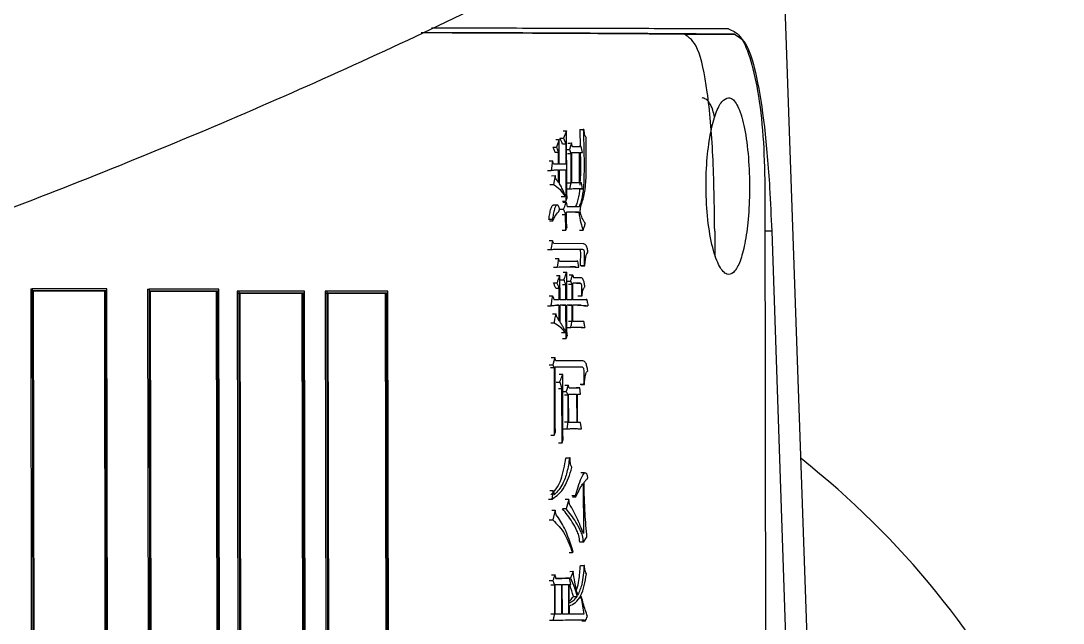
# Model space of a CAD drawing. Header units: millimetres. Extents: x 2462 to 4142, y 835 to 2023.
# Drawn here: x 3116.17 to 3142.71, y 1183.37 to 1198.71 of the extents above; entities that cross this region are included whole.
import ezdxf

# ---------------------------------------------------------------- set-up
doc = ezdxf.new("R2010")
doc.units = ezdxf.units.MM

msp = doc.modelspace()

# ---------------------------------------------------------------- linework, layer by layer
at = {"color": 7, "linetype": 'Continuous', "lineweight": 25}
for p, q in [((3137.477, 1146.339), (3135.522, 1202.339)), ((3133.07, 1198.365), (3134.344, 1198.365)), ((3130.068, 1195.911), (3129.987, 1195.717)), ((3130.07, 1194.419), (3130.068, 1195.911)), ((3130.404, 1195.943), (3130.493, 1195.943)), ((3130.509, 1195.943), (3130.493, 1195.943)), ((3129.881, 1195.685), (3129.808, 1195.49)), ((3129.882, 1195.057), (3129.881, 1195.685)), ((3129.987, 1195.717), (3130.048, 1195.576)), ((3130.048, 1195.576), (3130.049, 1195.057)), ((3130.189, 1195.598), (3130.137, 1195.435)), ((3130.217, 1195.5), (3130.189, 1195.598)), ((3129.861, 1195.36), (3129.772, 1195.36)), ((3129.808, 1195.49), (3129.861, 1195.36)), ((3129.862, 1195.057), (3129.861, 1195.36)), ((3130.069, 1195.435), (3130.137, 1195.435)), ((3130.137, 1195.435), (3130.177, 1195.327)), ((3130.177, 1195.327), (3130.179, 1194.581)), ((3130.197, 1195.36), (3130.384, 1195.359)), ((3130.199, 1194.581), (3130.197, 1195.36)), ((3130.295, 1195.359), (3130.384, 1195.359)), ((3130.384, 1195.359), (3130.386, 1194.58)), ((3130.404, 1195.359), (3130.471, 1195.359)), ((3130.405, 1194.58), (3130.404, 1195.359)), ((3130.404, 1195.359), (3130.471, 1195.359)), ((3130.471, 1195.359), (3130.439, 1195.51)), ((3129.709, 1195.144), (3129.673, 1194.896)), ((3129.734, 1195.058), (3129.709, 1195.144)), ((3129.862, 1195.057), (3129.734, 1195.058)), ((3130.049, 1195.057), (3129.882, 1195.057)), ((3129.686, 1194.765), (3129.776, 1194.766)), ((3129.776, 1194.766), (3129.731, 1194.539)), ((3129.863, 1194.592), (3129.862, 1194.917)), ((3129.883, 1194.917), (3130.049, 1194.916)), ((3129.883, 1194.56), (3129.883, 1194.917)), ((3129.96, 1194.916), (3130.049, 1194.916)), ((3130.049, 1194.916), (3130.051, 1194.116)), ((3129.641, 1194.538), (3129.731, 1194.539)), ((3130.089, 1194.58), (3130.179, 1194.581)), ((3130.179, 1194.581), (3130.143, 1194.429)), ((3130.386, 1194.58), (3130.199, 1194.581)), ((3130.449, 1194.58), (3130.405, 1194.58)), ((3130.469, 1194.429), (3130.449, 1194.58)), ((3135.115, 1194.496), (3135.177, 1157.496)), ((3129.931, 1194.235), (3130.022, 1194.235)), ((3130.022, 1194.235), (3130.026, 1194.278)), ((3130.377, 1194.428), (3130.31, 1194.435)), ((3129.818, 1194.018), (3129.728, 1194.018)), ((3129.961, 1194.116), (3130.051, 1194.116)), ((3130.051, 1194.116), (3130.083, 1194.202)), ((3130.387, 1193.974), (3130.083, 1193.975)), ((3129.899, 1193.91), (3129.99, 1193.91)), ((3130.044, 1193.38), (3130.043, 1193.781)), ((3130.379, 1193.834), (3130.063, 1193.835)), ((3130.064, 1193.683), (3130.063, 1193.835)), ((3130.29, 1193.834), (3130.379, 1193.834)), ((3129.63, 1193.619), (3129.72, 1193.619)), ((3129.954, 1193.38), (3130.044, 1193.38)), ((3130.397, 1193.379), (3130.486, 1193.379)), ((3133.839, 1193.356), (3133.839, 1192.712)), ((3135.29, 1193.356), (3135.117, 1193.356)), ((3135.29, 1193.356), (3136.558, 1156.357)), ((3129.709, 1193.111), (3129.668, 1192.884)), ((3129.738, 1193.035), (3129.709, 1193.111)), ((3130.49, 1193.033), (3129.738, 1193.035)), ((3129.796, 1192.894), (3130.475, 1192.893)), ((3130.383, 1192.892), (3130.475, 1192.893)), ((3129.862, 1192.656), (3129.825, 1192.44)), ((3129.887, 1192.58), (3129.862, 1192.656)), ((3130.262, 1192.579), (3129.887, 1192.58)), ((3130.203, 1192.449), (3130.158, 1192.449)), ((3130.294, 1192.449), (3130.205, 1192.449)), ((3130.288, 1192.438), (3130.377, 1192.438)), ((3130.294, 1192.449), (3130.377, 1192.438)), ((3130.377, 1192.438), (3130.353, 1192.59)), ((3130.511, 1192.471), (3130.422, 1192.47)), ((3130.442, 1192.47), (3130.531, 1192.47)), ((3130.531, 1192.47), (3130.511, 1192.471)), ((3129.9, 1191.607), (3129.899, 1192.223)), ((3129.912, 1192.115), (3130.001, 1192.115)), ((3130.071, 1191.606), (3130.07, 1192.309)), ((3130.433, 1192.168), (3130.243, 1192.168)), ((3116.419, 1191.884), (3116.456, 1169.751)), ((3116.419, 1191.884), (3116.455, 1191.884)), ((3116.455, 1191.884), (3116.493, 1169.751)), ((3116.486, 1191.834), (3116.523, 1169.801)), ((3118.295, 1191.833), (3118.332, 1169.8)), ((3118.333, 1191.833), (3118.295, 1191.833)), ((3118.37, 1169.8), (3118.333, 1191.833)), ((3118.4, 1169.75), (3118.362, 1191.883)), ((3119.395, 1191.878), (3119.432, 1169.745)), ((3119.395, 1191.878), (3119.433, 1191.878)), ((3119.433, 1191.878), (3119.471, 1169.745)), ((3119.462, 1191.828), (3119.5, 1169.795)), ((3121.146, 1191.827), (3121.183, 1169.794)), ((3121.186, 1191.827), (3121.146, 1191.827)), ((3121.223, 1169.794), (3121.186, 1191.827)), ((3121.251, 1169.744), (3121.213, 1191.877)), ((3121.68, 1191.827), (3121.713, 1171.816)), ((3121.72, 1191.827), (3121.68, 1191.827)), ((3121.72, 1191.827), (3121.753, 1171.816)), ((3123.425, 1171.815), (3123.391, 1191.825)), ((3123.92, 1191.825), (3123.958, 1169.692)), ((3123.962, 1191.825), (3123.92, 1191.825)), ((3123.962, 1191.825), (3123.999, 1169.692)), ((3125.553, 1169.69), (3125.516, 1191.823)), ((3129.735, 1192.039), (3129.826, 1192.039)), ((3129.88, 1191.607), (3129.879, 1191.899)), ((3130.05, 1191.985), (3129.961, 1191.985)), ((3130.051, 1191.606), (3130.05, 1191.985)), ((3130.081, 1192.082), (3130.171, 1192.082)), ((3130.118, 1192.006), (3130.207, 1192.006)), ((3130.208, 1191.606), (3130.207, 1192.006)), ((3130.41, 1192.027), (3130.227, 1192.028)), ((3130.228, 1191.606), (3130.227, 1192.028)), ((3130.321, 1192.027), (3130.41, 1192.027)), ((3121.747, 1191.777), (3121.78, 1171.873)), ((3123.324, 1191.775), (3123.358, 1171.871)), ((3123.324, 1191.775), (3123.365, 1191.775)), ((3123.399, 1171.871), (3123.365, 1191.775)), ((3123.987, 1191.775), (3124.024, 1169.742)), ((3125.449, 1191.773), (3125.486, 1169.74)), ((3125.492, 1191.773), (3125.449, 1191.773)), ((3125.529, 1169.74), (3125.492, 1191.773)), ((3129.88, 1191.607), (3129.748, 1191.607)), ((3130.051, 1191.606), (3129.9, 1191.607)), ((3130.208, 1191.606), (3130.071, 1191.606)), ((3130.469, 1191.605), (3130.228, 1191.606)), ((3130.446, 1191.703), (3130.357, 1191.702)), ((3130.372, 1191.702), (3130.461, 1191.703)), ((3130.446, 1191.703), (3130.461, 1191.703)), ((3129.79, 1191.466), (3129.88, 1191.466)), ((3129.88, 1191.466), (3129.819, 1191.466)), ((3129.881, 1191.066), (3129.88, 1191.466)), ((3130.051, 1191.466), (3129.901, 1191.466)), ((3129.901, 1191.044), (3129.901, 1191.466)), ((3129.962, 1191.465), (3130.051, 1191.466)), ((3130.053, 1190.622), (3130.051, 1191.466)), ((3130.208, 1191.465), (3130.071, 1191.466)), ((3130.072, 1190.925), (3130.071, 1191.466)), ((3130.119, 1191.465), (3130.208, 1191.465)), ((3130.209, 1191.065), (3130.208, 1191.465)), ((3130.442, 1191.465), (3130.228, 1191.465)), ((3130.229, 1191.054), (3130.228, 1191.465)), ((3130.353, 1191.464), (3130.442, 1191.465)), ((3130.521, 1191.453), (3130.61, 1191.453)), ((3129.709, 1191.25), (3129.798, 1191.25)), ((3130.119, 1191.065), (3130.209, 1191.065)), ((3130.502, 1191.054), (3130.229, 1191.054)), ((3129.664, 1191.023), (3129.754, 1191.023)), ((3129.938, 1190.773), (3130.028, 1190.773)), ((3130.44, 1190.902), (3130.529, 1190.902)), ((3129.963, 1190.622), (3130.053, 1190.622)), ((3129.767, 1190.136), (3129.714, 1189.952)), ((3129.792, 1190.049), (3129.767, 1190.136)), ((3130.484, 1190.048), (3129.792, 1190.049)), ((3129.714, 1189.952), (3129.751, 1189.876)), ((3129.751, 1189.876), (3129.754, 1188.156)), ((3129.772, 1189.898), (3130.464, 1189.896)), ((3129.774, 1188.459), (3129.772, 1189.898)), ((3129.971, 1188.264), (3129.969, 1189.703)), ((3129.802, 1189.508), (3129.892, 1189.508)), ((3129.892, 1189.508), (3129.949, 1189.346)), ((3130.111, 1189.432), (3130.059, 1189.27)), ((3130.135, 1189.356), (3130.111, 1189.432)), ((3130.5, 1189.453), (3130.411, 1189.452)), ((3130.431, 1189.452), (3130.52, 1189.453)), ((3130.52, 1189.453), (3130.5, 1189.453)), ((3129.951, 1187.961), (3129.949, 1189.346)), ((3130.059, 1189.27), (3130.099, 1189.183)), ((3130.099, 1189.183), (3130.101, 1188.502)), ((3130.119, 1189.205), (3130.323, 1189.204)), ((3130.121, 1188.48), (3130.119, 1189.205)), ((3130.303, 1189.356), (3130.135, 1189.356)), ((3130.234, 1189.204), (3130.323, 1189.204)), ((3130.402, 1189.366), (3130.313, 1189.366)), ((3130.323, 1189.204), (3130.325, 1188.479)), ((3130.343, 1189.204), (3130.422, 1189.204)), ((3130.344, 1188.479), (3130.343, 1189.204)), ((3130.343, 1189.204), (3130.422, 1189.204)), ((3130.422, 1189.204), (3130.402, 1189.366)), ((3130.011, 1188.501), (3130.101, 1188.502)), ((3130.101, 1188.502), (3130.069, 1188.318)), ((3130.325, 1188.479), (3130.121, 1188.48)), ((3130.42, 1188.479), (3130.344, 1188.479)), ((3130.447, 1188.317), (3130.42, 1188.479)), ((3129.664, 1188.156), (3129.754, 1188.156)), ((3129.754, 1188.156), (3129.787, 1188.243)), ((3130.358, 1188.317), (3130.447, 1188.317)), ((3129.862, 1187.961), (3129.951, 1187.961)), ((3129.951, 1187.961), (3129.984, 1188.048)), ((3130.053, 1187.582), (3130.142, 1187.582)), ((3130.154, 1187.582), (3130.142, 1187.582)), ((3130.521, 1187.197), (3130.431, 1187.197)), ((3130.485, 1186.932), (3130.495, 1185.656)), ((3129.609, 1186.534), (3129.699, 1186.534)), ((3130.124, 1186.522), (3130.056, 1186.284)), ((3130.144, 1186.403), (3130.124, 1186.522)), ((3130.292, 1186.619), (3130.203, 1186.619)), ((3130.215, 1186.586), (3130.304, 1186.586)), ((3129.778, 1186.252), (3129.716, 1186.004)), ((3129.803, 1186.133), (3129.778, 1186.252)), ((3130.495, 1185.439), (3130.577, 1185.558)), ((3130.219, 1185.17), (3130.231, 1185.191)), ((3130.495, 1185.439), (3130.406, 1185.439)), ((3130.129, 1185.169), (3130.219, 1185.17)), ((3130.146, 1184.693), (3130.235, 1184.694)), ((3130.423, 1184.844), (3130.512, 1184.844)), ((3130.524, 1184.844), (3130.512, 1184.844)), ((3130.143, 1184.521), (3130.168, 1184.521)), ((3129.756, 1184.349), (3129.758, 1183.613)), ((3129.777, 1184.359), (3129.937, 1184.359)), ((3129.778, 1183.602), (3129.777, 1184.359)), ((3129.847, 1184.359), (3129.937, 1184.359)), ((3129.937, 1184.359), (3129.938, 1183.602)), ((3129.957, 1184.359), (3130.116, 1184.359)), ((3129.959, 1183.602), (3129.957, 1184.359)), ((3130.026, 1184.358), (3130.116, 1184.359)), ((3130.116, 1184.359), (3130.117, 1183.601)), ((3130.136, 1184.359), (3130.172, 1184.358)), ((3130.136, 1183.883), (3130.136, 1184.359)), ((3130.136, 1184.358), (3130.172, 1184.358)), ((3130.385, 1184.022), (3130.435, 1184.022)), ((3130.447, 1184.044), (3130.401, 1184.044)), ((3129.668, 1183.613), (3129.758, 1183.613)), ((3129.938, 1183.602), (3129.778, 1183.602)), ((3130.117, 1183.601), (3129.959, 1183.602)), ((3130.137, 1183.601), (3130.137, 1183.818)), ((3130.51, 1183.6), (3130.137, 1183.601)), ((3130.395, 1183.46), (3130.487, 1183.46))]:
    msp.add_line(p, q, dxfattribs=at)
at = {"color": 7, "linetype": 'Continuous', "lineweight": 25, "flags": 128}
for points in [[(3129.978, 1195.911), (3130.028, 1195.911), (3130.068, 1195.911)], [(3129.792, 1195.685), (3129.841, 1195.685), (3129.881, 1195.685)], [(3129.896, 1195.717), (3129.947, 1195.717), (3129.987, 1195.717)], [(3129.959, 1195.576), (3130.008, 1195.576), (3130.048, 1195.576)], [(3130.1, 1195.597), (3130.149, 1195.597), (3130.189, 1195.598)], [(3129.717, 1195.49), (3129.768, 1195.49), (3129.808, 1195.49)], [(3130.088, 1195.327), (3130.137, 1195.327), (3130.177, 1195.327)], [(3130.35, 1195.51), (3130.399, 1195.51), (3130.439, 1195.51)], [(3129.619, 1195.144), (3129.67, 1195.144), (3129.709, 1195.144)], [(3129.583, 1194.895), (3129.633, 1194.895), (3129.673, 1194.896)], [(3130.07, 1194.429), (3130.103, 1194.429), (3130.143, 1194.429)], [(3130.469, 1194.429), (3130.417, 1194.428), (3130.38, 1194.428)], [(3129.969, 1194.094), (3130.019, 1194.094), (3130.059, 1194.094)], [(3130.059, 1194.094), (3130.068, 1194.049), (3130.076, 1194.012), (3130.083, 1193.975)], [(3129.954, 1193.78), (3130.003, 1193.78), (3130.043, 1193.781)], [(3129.704, 1193.652), (3129.68, 1193.651), (3129.657, 1193.651), (3129.614, 1193.651)], [(3129.577, 1192.883), (3129.628, 1192.883), (3129.668, 1192.884)], [(3129.709, 1193.111), (3129.658, 1193.111), (3129.619, 1193.11)], [(3129.772, 1192.656), (3129.822, 1192.656), (3129.862, 1192.656)], [(3129.734, 1192.439), (3129.785, 1192.44), (3129.825, 1192.44)], [(3130.264, 1192.59), (3130.313, 1192.59), (3130.353, 1192.59)], [(3129.81, 1192.223), (3129.859, 1192.223), (3129.899, 1192.223)], [(3129.98, 1192.309), (3130.03, 1192.309), (3130.07, 1192.309)], [(3130.129, 1192.244), (3130.179, 1192.244), (3130.219, 1192.244)], [(3129.79, 1191.899), (3129.839, 1191.899), (3129.879, 1191.899)], [(3129.621, 1191.704), (3129.671, 1191.704), (3129.711, 1191.704)], [(3130.494, 1191.616), (3130.542, 1191.616), (3130.583, 1191.616)], [(3129.584, 1191.455), (3129.634, 1191.456), (3129.674, 1191.456)], [(3130.028, 1190.773), (3130.032, 1190.79), (3130.036, 1190.806)], [(3130.083, 1190.903), (3130.133, 1190.903), (3130.173, 1190.903)], [(3129.678, 1190.136), (3129.727, 1190.136), (3129.767, 1190.136)], [(3129.624, 1189.952), (3129.674, 1189.952), (3129.714, 1189.952)], [(3129.751, 1189.876), (3129.701, 1189.876), (3129.661, 1189.876)], [(3129.969, 1189.703), (3129.918, 1189.703), (3129.879, 1189.702)], [(3130.375, 1189.896), (3130.419, 1189.896), (3130.464, 1189.896)], [(3130.022, 1189.432), (3130.071, 1189.432), (3130.111, 1189.432)], [(3129.859, 1189.345), (3129.909, 1189.346), (3129.949, 1189.346)], [(3129.97, 1189.27), (3130.019, 1189.27), (3130.059, 1189.27)], [(3130.01, 1189.183), (3130.059, 1189.183), (3130.099, 1189.183)], [(3129.979, 1188.318), (3130.028, 1188.318), (3130.069, 1188.318)], [(3129.728, 1186.739), (3129.677, 1186.739), (3129.638, 1186.739)], [(3129.699, 1186.534), (3129.713, 1186.637), (3129.728, 1186.739)], [(3130.124, 1186.522), (3130.073, 1186.522), (3130.034, 1186.522)], [(3130.304, 1186.586), (3130.301, 1186.595), (3130.296, 1186.607), (3130.292, 1186.619)], [(3129.688, 1186.252), (3129.738, 1186.252), (3129.778, 1186.252)], [(3130.056, 1186.284), (3130.033, 1186.284), (3130.01, 1186.284), (3129.966, 1186.284)], [(3129.627, 1186.003), (3129.649, 1186.004), (3129.671, 1186.004), (3129.694, 1186.004), (3129.716, 1186.004)], [(3129.625, 1184.457), (3129.675, 1184.457), (3129.715, 1184.457)], [(3129.683, 1184.608), (3129.733, 1184.608), (3129.773, 1184.608)], [(3130.054, 1184.521), (3130.103, 1184.521), (3130.143, 1184.521)], [(3130.172, 1184.358), (3130.158, 1184.44), (3130.143, 1184.521)], [(3129.667, 1184.348), (3129.717, 1184.348), (3129.756, 1184.349)], [(3130.243, 1184.055), (3130.269, 1184.055), (3130.297, 1184.055), (3130.332, 1184.055)], [(3130.447, 1184.044), (3130.441, 1184.033), (3130.435, 1184.022)], [(3129.631, 1183.451), (3129.681, 1183.451), (3129.721, 1183.451)], [(3130.546, 1183.427), (3130.523, 1183.427), (3130.5, 1183.427), (3130.457, 1183.427)]]:
    msp.add_lwpolyline(points, dxfattribs=at)
at = {"color": 7, "linetype": 'Continuous', "lineweight": 25}
for centre, radius, start, end in [((3122.644, -295.331), 1493.743, 89.551212, 89.852134), ((3122.282, 1170.177), 22.17, 312.3514, 51.6483)]:
    msp.add_arc(centre, radius, start, end, dxfattribs=at)
for points, knots in [([(3213.473, 1332.152), (3213.492, 1333.403), (3213.546, 1336.96), (3213.389, 1342.825), (3212.905, 1349.73), (3212.102, 1356.606), (3210.987, 1363.438), (3209.561, 1370.212), (3207.827, 1376.914), (3205.79, 1383.53), (3203.453, 1390.046), (3200.82, 1396.449), (3197.899, 1402.725), (3194.694, 1408.861), (3191.212, 1414.844), (3187.461, 1420.662), (3183.448, 1426.303), (3179.182, 1431.755), (3174.672, 1437.007), (3169.927, 1442.047), (3164.957, 1446.865), (3159.772, 1451.452), (3154.383, 1455.797), (3148.801, 1459.892), (3143.039, 1463.728), (3137.107, 1467.297), (3131.019, 1470.592), (3124.786, 1473.605), (3118.423, 1476.331), (3111.942, 1478.763), (3105.356, 1480.897), (3098.681, 1482.729), (3091.928, 1484.254), (3085.113, 1485.469), (3078.25, 1486.372), (3071.352, 1486.96), (3064.435, 1487.234), (3057.512, 1487.191), (3050.599, 1486.833), (3043.709, 1486.159), (3036.858, 1485.172), (3030.058, 1483.873), (3023.325, 1482.265), (3016.672, 1480.352), (3010.113, 1478.137), (3003.662, 1475.625), (2997.333, 1472.821), (2991.138, 1469.732), (2985.091, 1466.362), (2979.203, 1462.721), (2973.488, 1458.814), (2967.958, 1454.651), (2962.622, 1450.24), (2957.494, 1445.59), (2952.584, 1440.711), (2947.901, 1435.612), (2943.455, 1430.306), (2939.257, 1424.802), (2935.313, 1419.112), (2931.634, 1413.248), (2928.226, 1407.222), (2925.097, 1401.047), (2922.253, 1394.736), (2919.699, 1388.302), (2917.442, 1381.757), (2915.486, 1375.117), (2913.835, 1368.394), (2912.492, 1361.603), (2911.461, 1354.758), (2910.743, 1347.872), (2910.341, 1340.962), (2910.254, 1334.039), (2910.483, 1327.121), (2911.027, 1320.22), (2911.886, 1313.35), (2913.057, 1306.528), (2914.539, 1299.766), (2916.327, 1293.078), (2918.419, 1286.479), (2920.81, 1279.982), (2923.494, 1273.602), (2926.467, 1267.35), (2929.723, 1261.241), (2933.253, 1255.286), (2937.052, 1249.499), (2941.111, 1243.891), (2945.422, 1238.474), (2949.975, 1233.26), (2954.761, 1228.259), (2959.771, 1223.481), (2964.994, 1218.938), (2970.418, 1214.637), (2976.033, 1210.588), (2981.827, 1206.799), (2987.788, 1203.279), (2993.903, 1200.035), (3000.16, 1197.073), (3006.545, 1194.4), (3013.046, 1192.021), (3019.649, 1189.941), (3026.34, 1188.164), (3033.104, 1186.695), (3039.929, 1185.536), (3046.8, 1184.689), (3053.702, 1184.157), (3060.621, 1183.941), (3067.543, 1184.04), (3074.453, 1184.455), (3081.337, 1185.185), (3088.18, 1186.229), (3094.969, 1187.583), (3101.689, 1189.247), (3108.326, 1191.215), (3114.866, 1193.483), (3121.296, 1196.048), (3127.602, 1198.904), (3133.771, 1202.044), (3139.791, 1205.463), (3145.648, 1209.153), (3151.331, 1213.106), (3156.827, 1217.315), (3162.126, 1221.77), (3167.216, 1226.462), (3172.086, 1231.381), (3176.727, 1236.518), (3181.129, 1241.861), (3185.282, 1247.399), (3189.178, 1253.121), (3192.809, 1259.015), (3196.168, 1265.068), (3199.246, 1271.269), (3202.039, 1277.603), (3204.539, 1284.058), (3206.742, 1290.621), (3208.644, 1297.277), (3210.24, 1304.014), (3211.526, 1310.815), (3212.501, 1317.669), (3213.15, 1324.439), (3213.401, 1329.274), (3213.464, 1331.805), (3213.473, 1332.152)], [0, 0, 0, 0, 0.00394, 0.011205, 0.01847, 0.025736, 0.033001, 0.040266, 0.047531, 0.054797, 0.062062, 0.069327, 0.076593, 0.083858, 0.091123, 0.098389, 0.105654, 0.112919, 0.120185, 0.12745, 0.134715, 0.141981, 0.149246, 0.156511, 0.163777, 0.171042, 0.178307, 0.185573, 0.192838, 0.200103, 0.207369, 0.214634, 0.221899, 0.229165, 0.23643, 0.243695, 0.250961, 0.258226, 0.265491, 0.272757, 0.280022, 0.287287, 0.294553, 0.301818, 0.309083, 0.316349, 0.323614, 0.330879, 0.338145, 0.34541, 0.352675, 0.35994, 0.367206, 0.374471, 0.381736, 0.389002, 0.396267, 0.403532, 0.410798, 0.418063, 0.425328, 0.432594, 0.439859, 0.447124, 0.45439, 0.461655, 0.46892, 0.476186, 0.483451, 0.490716, 0.497982, 0.505247, 0.512512, 0.519778, 0.527043, 0.534308, 0.541574, 0.548839, 0.556104, 0.56337, 0.570635, 0.5779, 0.585166, 0.592431, 0.599696, 0.606962, 0.614227, 0.621492, 0.628758, 0.636023, 0.643288, 0.650554, 0.657819, 0.665084, 0.67235, 0.679615, 0.68688, 0.694146, 0.701411, 0.708676, 0.715941, 0.723207, 0.730472, 0.737737, 0.745003, 0.752268, 0.759533, 0.766799, 0.774064, 0.781329, 0.788595, 0.79586, 0.803125, 0.810391, 0.817656, 0.824921, 0.832187, 0.839452, 0.846717, 0.853983, 0.861248, 0.868513, 0.875779, 0.883044, 0.890309, 0.897575, 0.90484, 0.912105, 0.919371, 0.926636, 0.933901, 0.941167, 0.948432, 0.955697, 0.962963, 0.970228, 0.977493, 0.984759, 0.992024, 0.998907, 1, 1, 1, 1]), ([(3134.187, 1198.501), (3134.046, 1198.502), (3133.341, 1198.505), (3131.818, 1198.51), (3129.436, 1198.516), (3127.531, 1198.519), (3126.628, 1198.52)], [0, 0, 0, 0, 0.07928, 0.396663, 0.714028, 1, 1, 1, 1]), ([(3134.187, 1198.501), (3134.287, 1198.463), (3134.487, 1198.387), (3134.745, 1197.806), (3134.949, 1196.929), (3135.087, 1195.784), (3135.106, 1194.927), (3135.115, 1194.496)], [0, 0, 0, 0, 0.1867447, 0.3737441, 0.5698854, 0.7839076, 1, 1, 1, 1]), ([(3133.07, 1198.365), (3132.483, 1198.37), (3131.31, 1198.379), (3128.991, 1198.391), (3127.067, 1198.398), (3126.364, 1198.401)], [0, 0, 0, 0, 0.388327, 0.776655, 1, 1, 1, 1]), ([(3133.839, 1193.356), (3133.83, 1194.011), (3133.813, 1195.323), (3133.664, 1196.975), (3133.423, 1198.135), (3133.187, 1198.288), (3133.07, 1198.365)], [0, 0, 0, 0, 0.249988, 0.499774, 0.749448, 1, 1, 1, 1]), ([(3134.344, 1198.365), (3134.448, 1198.309), (3134.656, 1198.196), (3134.915, 1197.331), (3135.113, 1196.06), (3135.235, 1194.652), (3135.275, 1193.724), (3135.29, 1193.356)], [0, 0, 0, 0, 0.214798, 0.429591, 0.64445, 0.858946, 1, 1, 1, 1]), ([(3133.84, 1196.246), (3133.824, 1196.313), (3133.766, 1196.554), (3133.647, 1196.715), (3133.55, 1196.741), (3133.517, 1196.749)], [0, 0, 0, 0, 0.201823, 0.726878, 1, 1, 1, 1]), ([(3134.19, 1196.751), (3134.133, 1196.731), (3134.02, 1196.69), (3133.861, 1196.368), (3133.728, 1195.881), (3133.637, 1195.221), (3133.606, 1194.441), (3133.652, 1193.628), (3133.775, 1192.915), (3133.951, 1192.429), (3134.141, 1192.223), (3134.318, 1192.268), (3134.474, 1192.523), (3134.601, 1192.964), (3134.693, 1193.576), (3134.735, 1194.329), (3134.715, 1195.145), (3134.627, 1195.902), (3134.48, 1196.459), (3134.323, 1196.72), (3134.224, 1196.743), (3134.19, 1196.751)], [0, 0, 0, 0, 0.046279, 0.092724, 0.141724, 0.195202, 0.253702, 0.315281, 0.376932, 0.43439, 0.485836, 0.533043, 0.57924, 0.627325, 0.679266, 0.736373, 0.797512, 0.859391, 0.918431, 0.971633, 1, 1, 1, 1]), ([(3130.493, 1195.943), (3130.497, 1195.823), (3130.508, 1195.438), (3130.517, 1194.915), (3130.497, 1194.403), (3130.445, 1194.127), (3130.401, 1194.012), (3130.387, 1193.974)], [0, 0, 0, 0, 0.176102, 0.564603, 0.766922, 0.923793, 1, 1, 1, 1]), ([(3130.402, 1195.943), (3130.406, 1195.823), (3130.411, 1195.679), (3130.412, 1195.534), (3130.412, 1195.51)], [0, 0, 0, 0, 0.832677, 1, 1, 1, 1]), ([(3130.568, 1195.737), (3130.559, 1195.746), (3130.54, 1195.763), (3130.52, 1195.841), (3130.513, 1195.904), (3130.509, 1195.943)], [0, 0, 0, 0, 0.267154, 0.547116, 1, 1, 1, 1]), ([(3129.896, 1195.717), (3129.906, 1195.693), (3129.927, 1195.646), (3129.947, 1195.599), (3129.957, 1195.576)], [0, 0, 0, 0, 0.5, 1, 1, 1, 1]), ([(3130.54, 1193.552), (3130.525, 1193.576), (3130.487, 1193.632), (3130.45, 1193.723), (3130.424, 1193.798), (3130.415, 1193.844), (3130.414, 1193.894), (3130.427, 1193.984), (3130.482, 1194.134), (3130.579, 1194.552), (3130.566, 1195.143), (3130.567, 1195.584), (3130.568, 1195.737)], [0, 0, 0, 0, 0.056836, 0.13451, 0.160696, 0.17921, 0.197944, 0.220552, 0.296632, 0.448409, 0.809055, 1, 1, 1, 1]), ([(3129.717, 1195.49), (3129.722, 1195.478), (3129.732, 1195.454), (3129.75, 1195.411), (3129.763, 1195.38), (3129.771, 1195.36)], [0, 0, 0, 0, 0.275204, 0.550407, 1, 1, 1, 1]), ([(3130.439, 1195.51), (3130.404, 1195.507), (3130.349, 1195.502), (3130.275, 1195.5), (3130.237, 1195.5), (3130.217, 1195.5)], [0, 0, 0, 0, 0.482176, 0.741075, 1, 1, 1, 1]), ([(3130.413, 1195.359), (3130.419, 1195.167), (3130.428, 1194.888), (3130.409, 1194.614), (3130.403, 1194.527)], [0, 0, 0, 0, 0.6848298, 1, 1, 1, 1]), ([(3129.673, 1194.896), (3129.692, 1194.901), (3129.73, 1194.911), (3129.793, 1194.915), (3129.837, 1194.916), (3129.862, 1194.917)], [0, 0, 0, 0, 0.301938, 0.603838, 1, 1, 1, 1]), ([(3129.863, 1194.592), (3129.843, 1194.614), (3129.816, 1194.646), (3129.785, 1194.706), (3129.779, 1194.745), (3129.776, 1194.766)], [0, 0, 0, 0, 0.55151, 0.77279, 1, 1, 1, 1]), ([(3129.731, 1194.539), (3129.789, 1194.504), (3129.894, 1194.442), (3129.983, 1194.299), (3130.022, 1194.235)], [0, 0, 0, 0, 0.555082, 1, 1, 1, 1]), ([(3130.026, 1194.278), (3130.002, 1194.338), (3129.958, 1194.444), (3129.906, 1194.524), (3129.883, 1194.56)], [0, 0, 0, 0, 0.5632806, 1, 1, 1, 1]), ([(3130.083, 1194.202), (3130.079, 1194.242), (3130.071, 1194.313), (3130.071, 1194.386), (3130.07, 1194.419)], [0, 0, 0, 0, 0.558835, 1, 1, 1, 1]), ([(3130.143, 1194.429), (3130.182, 1194.433), (3130.256, 1194.441), (3130.365, 1194.44), (3130.434, 1194.432), (3130.469, 1194.429)], [0, 0, 0, 0, 0.357248, 0.678403, 1, 1, 1, 1]), ([(3130.242, 1194.438), (3130.251, 1194.438), (3130.269, 1194.438), (3130.297, 1194.437), (3130.311, 1194.436)], [0, 0, 0, 0, 0.522941, 1, 1, 1, 1]), ([(3130.397, 1194.435), (3130.396, 1194.416), (3130.39, 1194.29), (3130.353, 1194.127), (3130.309, 1194.012), (3130.295, 1193.974)], [0, 0, 0, 0, 0.109502, 0.70952, 1, 1, 1, 1]), ([(3129.613, 1193.651), (3129.621, 1193.7), (3129.637, 1193.795), (3129.662, 1193.907), (3129.688, 1193.976), (3129.708, 1194.01), (3129.721, 1194.014), (3129.727, 1194.015)], [0, 0, 0, 0, 0.330685, 0.64454, 0.796558, 0.91742, 1, 1, 1, 1]), ([(3129.72, 1193.619), (3129.736, 1193.657), (3129.776, 1193.753), (3129.832, 1193.813), (3129.87, 1193.856), (3129.878, 1193.875), (3129.883, 1193.894), (3129.885, 1193.916), (3129.884, 1193.936), (3129.878, 1193.962), (3129.865, 1193.99), (3129.846, 1194.015), (3129.823, 1194.022), (3129.801, 1194.012), (3129.777, 1193.976), (3129.751, 1193.901), (3129.726, 1193.787), (3129.711, 1193.697), (3129.704, 1193.652)], [0, 0, 0, 0, 0.132576, 0.339199, 0.368942, 0.383767, 0.408892, 0.423885, 0.438973, 0.45932, 0.498147, 0.542368, 0.587069, 0.63299, 0.675109, 0.75468, 0.876187, 1, 1, 1, 1]), ([(3129.99, 1193.91), (3129.999, 1193.935), (3130.016, 1193.978), (3130.038, 1194.039), (3130.052, 1194.076), (3130.059, 1194.094)], [0, 0, 0, 0, 0.403163, 0.701581, 1, 1, 1, 1]), ([(3130.043, 1193.781), (3130.038, 1193.792), (3130.029, 1193.816), (3130.011, 1193.86), (3129.998, 1193.891), (3129.99, 1193.91)], [0, 0, 0, 0, 0.275028, 0.550056, 1, 1, 1, 1]), ([(3130.076, 1193.467), (3130.072, 1193.507), (3130.065, 1193.578), (3130.064, 1193.651), (3130.064, 1193.683)], [0, 0, 0, 0, 0.558835, 1, 1, 1, 1]), ([(3130.379, 1193.834), (3130.394, 1193.741), (3130.422, 1193.577), (3130.466, 1193.439), (3130.486, 1193.379)], [0, 0, 0, 0, 0.564353, 1, 1, 1, 1]), ([(3129.72, 1193.619), (3129.719, 1193.622), (3129.715, 1193.629), (3129.71, 1193.639), (3129.706, 1193.647), (3129.704, 1193.652)], [0, 0, 0, 0, 0.2528387, 0.6263951, 1, 1, 1, 1]), ([(3130.076, 1193.467), (3130.071, 1193.454), (3130.064, 1193.434), (3130.053, 1193.405), (3130.047, 1193.389), (3130.044, 1193.38)], [0, 0, 0, 0, 0.428361, 0.71418, 1, 1, 1, 1]), ([(3130.54, 1193.552), (3130.531, 1193.523), (3130.513, 1193.466), (3130.495, 1193.408), (3130.486, 1193.379)], [0, 0, 0, 0, 0.500034, 1, 1, 1, 1]), ([(3129.668, 1192.884), (3129.682, 1192.886), (3129.71, 1192.89), (3129.753, 1192.893), (3129.781, 1192.894), (3129.796, 1192.894)], [0, 0, 0, 0, 0.331886, 0.665867, 1, 1, 1, 1]), ([(3130.419, 1192.47), (3130.422, 1192.541), (3130.425, 1192.64), (3130.427, 1192.764), (3130.426, 1192.833), (3130.414, 1192.872), (3130.401, 1192.889), (3130.39, 1192.891), (3130.383, 1192.892)], [0, 0, 0, 0, 0.434977, 0.605925, 0.774415, 0.837734, 0.899003, 1, 1, 1, 1]), ([(3130.475, 1192.893), (3130.482, 1192.891), (3130.492, 1192.89), (3130.506, 1192.872), (3130.516, 1192.84), (3130.519, 1192.789), (3130.518, 1192.719), (3130.516, 1192.612), (3130.513, 1192.526), (3130.511, 1192.471)], [0, 0, 0, 0, 0.101022, 0.16229, 0.225577, 0.345591, 0.4673, 0.658589, 1, 1, 1, 1]), ([(3130.612, 1192.827), (3130.605, 1192.862), (3130.592, 1192.93), (3130.551, 1193.022), (3130.513, 1193.029), (3130.49, 1193.033)], [0, 0, 0, 0, 0.292444, 0.574659, 1, 1, 1, 1]), ([(3130.531, 1192.47), (3130.535, 1192.519), (3130.543, 1192.598), (3130.557, 1192.705), (3130.58, 1192.782), (3130.601, 1192.812), (3130.612, 1192.827)], [0, 0, 0, 0, 0.348257, 0.572012, 0.789055, 1, 1, 1, 1]), ([(3129.825, 1192.44), (3129.898, 1192.443), (3130.008, 1192.449), (3130.164, 1192.449), (3130.247, 1192.449), (3130.294, 1192.449)], [0, 0, 0, 0, 0.462622, 0.693931, 1, 1, 1, 1]), ([(3130.016, 1192.447), (3130.042, 1192.448), (3130.095, 1192.449), (3130.167, 1192.449), (3130.171, 1192.449), (3130.172, 1192.449)], [0, 0, 0, 0, 0.439941, 0.862008, 1, 1, 1, 1]), ([(3130.353, 1192.59), (3130.346, 1192.589), (3130.33, 1192.586), (3130.3, 1192.582), (3130.277, 1192.58), (3130.262, 1192.579)], [0, 0, 0, 0, 0.2577224, 0.5154519, 1, 1, 1, 1]), ([(3129.826, 1192.039), (3129.836, 1192.064), (3129.853, 1192.106), (3129.877, 1192.167), (3129.892, 1192.205), (3129.899, 1192.223)], [0, 0, 0, 0, 0.392599, 0.6963, 1, 1, 1, 1]), ([(3130.001, 1192.115), (3130.01, 1192.14), (3130.026, 1192.185), (3130.049, 1192.25), (3130.063, 1192.29), (3130.07, 1192.309)], [0, 0, 0, 0, 0.390379, 0.695189, 1, 1, 1, 1]), ([(3130.05, 1191.985), (3130.046, 1191.997), (3130.036, 1192.022), (3130.02, 1192.065), (3130.008, 1192.096), (3130.001, 1192.115)], [0, 0, 0, 0, 0.285577, 0.571154, 1, 1, 1, 1]), ([(3130.171, 1192.082), (3130.179, 1192.109), (3130.191, 1192.15), (3130.207, 1192.204), (3130.215, 1192.231), (3130.219, 1192.244)], [0, 0, 0, 0, 0.4999999, 0.75, 1, 1, 1, 1]), ([(3130.219, 1192.244), (3130.221, 1192.238), (3130.225, 1192.225), (3130.231, 1192.206), (3130.237, 1192.187), (3130.241, 1192.175), (3130.243, 1192.168)], [0, 0, 0, 0, 0.25, 0.5, 0.75, 1, 1, 1, 1]), ([(3130.535, 1191.94), (3130.53, 1191.974), (3130.52, 1192.039), (3130.495, 1192.115), (3130.464, 1192.162), (3130.443, 1192.166), (3130.433, 1192.168)], [0, 0, 0, 0, 0.290906, 0.5739, 0.788992, 1, 1, 1, 1]), ([(3116.45, 1191.834), (3116.799, 1191.834), (3117.423, 1191.834), (3118.029, 1191.833), (3118.295, 1191.833)], [0, 0, 0, 0, 0.559999, 1, 1, 1, 1]), ([(3118.362, 1191.883), (3118.175, 1191.883), (3117.8, 1191.884), (3117.165, 1191.884), (3116.713, 1191.884), (3116.455, 1191.884)], [0, 0, 0, 0, 0.300082, 0.600163, 1, 1, 1, 1]), ([(3118.333, 1191.833), (3118.145, 1191.833), (3117.77, 1191.834), (3117.155, 1191.834), (3116.724, 1191.834), (3116.486, 1191.834)], [0, 0, 0, 0, 0.309921, 0.619843, 1, 1, 1, 1]), ([(3119.424, 1191.828), (3119.751, 1191.828), (3120.334, 1191.827), (3120.898, 1191.827), (3121.146, 1191.827)], [0, 0, 0, 0, 0.559999, 1, 1, 1, 1]), ([(3121.213, 1191.877), (3121.039, 1191.877), (3120.689, 1191.877), (3120.097, 1191.878), (3119.675, 1191.878), (3119.433, 1191.878)], [0, 0, 0, 0, 0.300082, 0.600163, 1, 1, 1, 1]), ([(3121.186, 1191.827), (3121.011, 1191.827), (3120.661, 1191.827), (3120.088, 1191.828), (3119.684, 1191.828), (3119.462, 1191.828)], [0, 0, 0, 0, 0.309921, 0.619843, 1, 1, 1, 1]), ([(3123.391, 1191.825), (3123.227, 1191.825), (3122.9, 1191.826), (3122.344, 1191.826), (3121.947, 1191.826), (3121.72, 1191.827)], [0, 0, 0, 0, 0.300082, 0.600163, 1, 1, 1, 1]), ([(3125.516, 1191.823), (3125.364, 1191.823), (3125.06, 1191.824), (3124.544, 1191.824), (3124.173, 1191.824), (3123.962, 1191.825)], [0, 0, 0, 0, 0.300082, 0.600163, 1, 1, 1, 1]), ([(3129.789, 1191.899), (3129.78, 1191.922), (3129.762, 1191.969), (3129.744, 1192.016), (3129.735, 1192.039)], [0, 0, 0, 0, 0.5, 1, 1, 1, 1]), ([(3129.879, 1191.899), (3129.875, 1191.911), (3129.865, 1191.936), (3129.848, 1191.983), (3129.834, 1192.017), (3129.826, 1192.039)], [0, 0, 0, 0, 0.26361, 0.527219, 1, 1, 1, 1]), ([(3130.207, 1192.006), (3130.202, 1192.017), (3130.193, 1192.035), (3130.181, 1192.06), (3130.174, 1192.075), (3130.171, 1192.082)], [0, 0, 0, 0, 0.4303518, 0.7151759, 1, 1, 1, 1]), ([(3130.41, 1192.027), (3130.415, 1192.027), (3130.427, 1192.025), (3130.445, 1192.004), (3130.45, 1191.953), (3130.447, 1191.854), (3130.446, 1191.77), (3130.446, 1191.703)], [0, 0, 0, 0, 0.111188, 0.223572, 0.352358, 0.48582, 1, 1, 1, 1]), ([(3130.461, 1191.703), (3130.465, 1191.738), (3130.472, 1191.797), (3130.488, 1191.872), (3130.51, 1191.915), (3130.527, 1191.932), (3130.535, 1191.94)], [0, 0, 0, 0, 0.350808, 0.573679, 0.788817, 1, 1, 1, 1]), ([(3121.707, 1191.776), (3122.014, 1191.776), (3122.563, 1191.776), (3123.092, 1191.775), (3123.324, 1191.775)], [0, 0, 0, 0, 0.5599989, 1, 1, 1, 1]), ([(3123.365, 1191.775), (3123.201, 1191.775), (3122.874, 1191.776), (3122.335, 1191.776), (3121.956, 1191.776), (3121.747, 1191.777)], [0, 0, 0, 0, 0.309921, 0.619842, 1, 1, 1, 1]), ([(3123.946, 1191.775), (3124.232, 1191.774), (3124.743, 1191.774), (3125.233, 1191.773), (3125.449, 1191.773)], [0, 0, 0, 0, 0.559999, 1, 1, 1, 1]), ([(3125.492, 1191.773), (3125.34, 1191.773), (3125.036, 1191.774), (3124.535, 1191.774), (3124.182, 1191.774), (3123.987, 1191.775)], [0, 0, 0, 0, 0.3099213, 0.6198426, 1, 1, 1, 1]), ([(3129.674, 1191.456), (3129.679, 1191.487), (3129.687, 1191.544), (3129.7, 1191.627), (3129.707, 1191.679), (3129.711, 1191.704)], [0, 0, 0, 0, 0.378869, 0.689434, 1, 1, 1, 1]), ([(3129.711, 1191.704), (3129.716, 1191.692), (3129.724, 1191.67), (3129.737, 1191.637), (3129.745, 1191.617), (3129.748, 1191.607)], [0, 0, 0, 0, 0.380769, 0.690385, 1, 1, 1, 1]), ([(3130.583, 1191.616), (3130.569, 1191.613), (3130.543, 1191.608), (3130.505, 1191.606), (3130.481, 1191.605), (3130.469, 1191.605)], [0, 0, 0, 0, 0.367164, 0.6835, 1, 1, 1, 1]), ([(3130.583, 1191.616), (3130.585, 1191.6), (3130.591, 1191.57), (3130.6, 1191.516), (3130.606, 1191.477), (3130.61, 1191.453)], [0, 0, 0, 0, 0.283865, 0.567729, 1, 1, 1, 1]), ([(3129.674, 1191.456), (3129.691, 1191.459), (3129.724, 1191.464), (3129.772, 1191.466), (3129.803, 1191.466), (3129.819, 1191.466)], [0, 0, 0, 0, 0.349478, 0.674651, 1, 1, 1, 1]), ([(3130.442, 1191.465), (3130.465, 1191.463), (3130.505, 1191.461), (3130.561, 1191.457), (3130.594, 1191.455), (3130.61, 1191.453)], [0, 0, 0, 0, 0.414999, 0.707499, 1, 1, 1, 1]), ([(3129.754, 1191.023), (3129.759, 1191.053), (3129.77, 1191.106), (3129.785, 1191.182), (3129.794, 1191.227), (3129.798, 1191.25)], [0, 0, 0, 0, 0.397712, 0.698856, 1, 1, 1, 1]), ([(3129.881, 1191.066), (3129.87, 1191.083), (3129.853, 1191.111), (3129.83, 1191.155), (3129.811, 1191.197), (3129.803, 1191.232), (3129.798, 1191.25)], [0, 0, 0, 0, 0.335639, 0.554348, 0.775254, 1, 1, 1, 1]), ([(3130.036, 1190.806), (3130.025, 1190.827), (3129.998, 1190.88), (3129.954, 1190.96), (3129.919, 1191.016), (3129.901, 1191.044)], [0, 0, 0, 0, 0.249893, 0.624561, 1, 1, 1, 1]), ([(3130.173, 1190.903), (3130.176, 1190.918), (3130.183, 1190.947), (3130.195, 1191.001), (3130.203, 1191.04), (3130.209, 1191.065)], [0, 0, 0, 0, 0.27079, 0.54158, 1, 1, 1, 1]), ([(3130.502, 1191.054), (3130.504, 1191.038), (3130.51, 1191.008), (3130.519, 1190.957), (3130.526, 1190.922), (3130.529, 1190.902)], [0, 0, 0, 0, 0.30079, 0.601581, 1, 1, 1, 1]), ([(3129.754, 1191.023), (3129.807, 1190.989), (3129.903, 1190.929), (3129.99, 1190.821), (3130.028, 1190.773)], [0, 0, 0, 0, 0.557381, 1, 1, 1, 1]), ([(3130.085, 1190.708), (3130.081, 1190.748), (3130.073, 1190.819), (3130.073, 1190.892), (3130.072, 1190.925)], [0, 0, 0, 0, 0.558835, 1, 1, 1, 1]), ([(3130.173, 1190.903), (3130.22, 1190.907), (3130.304, 1190.915), (3130.423, 1190.912), (3130.494, 1190.905), (3130.529, 1190.902)], [0, 0, 0, 0, 0.394437, 0.697091, 1, 1, 1, 1]), ([(3130.271, 1190.91), (3130.28, 1190.91), (3130.318, 1190.912), (3130.34, 1190.91), (3130.356, 1190.909)], [0, 0, 0, 0, 0.222043, 1, 1, 1, 1]), ([(3130.085, 1190.708), (3130.08, 1190.696), (3130.072, 1190.675), (3130.062, 1190.647), (3130.056, 1190.63), (3130.053, 1190.622)], [0, 0, 0, 0, 0.42836, 0.71418, 1, 1, 1, 1]), ([(3130.605, 1189.798), (3130.599, 1189.837), (3130.588, 1189.914), (3130.557, 1189.999), (3130.52, 1190.042), (3130.496, 1190.046), (3130.484, 1190.048)], [0, 0, 0, 0, 0.291641, 0.573732, 0.788274, 1, 1, 1, 1]), ([(3129.892, 1189.508), (3129.901, 1189.532), (3129.919, 1189.577), (3129.945, 1189.641), (3129.961, 1189.682), (3129.969, 1189.703)], [0, 0, 0, 0, 0.371336, 0.685668, 1, 1, 1, 1]), ([(3130.464, 1189.896), (3130.471, 1189.893), (3130.482, 1189.889), (3130.495, 1189.866), (3130.51, 1189.812), (3130.506, 1189.663), (3130.503, 1189.536), (3130.5, 1189.453)], [0, 0, 0, 0, 0.101198, 0.163077, 0.226913, 0.489011, 1, 1, 1, 1]), ([(3130.52, 1189.453), (3130.526, 1189.534), (3130.535, 1189.647), (3130.57, 1189.767), (3130.594, 1189.788), (3130.605, 1189.798)], [0, 0, 0, 0, 0.573069, 0.791053, 1, 1, 1, 1]), ([(3130.402, 1189.366), (3130.389, 1189.364), (3130.366, 1189.359), (3130.333, 1189.357), (3130.313, 1189.356), (3130.303, 1189.356)], [0, 0, 0, 0, 0.411846, 0.705868, 1, 1, 1, 1]), ([(3129.787, 1188.243), (3129.783, 1188.282), (3129.775, 1188.354), (3129.775, 1188.427), (3129.774, 1188.459)], [0, 0, 0, 0, 0.558835, 1, 1, 1, 1]), ([(3129.984, 1188.048), (3129.98, 1188.087), (3129.972, 1188.158), (3129.972, 1188.232), (3129.971, 1188.264)], [0, 0, 0, 0, 0.5588391, 1, 1, 1, 1]), ([(3130.069, 1188.318), (3130.122, 1188.323), (3130.213, 1188.331), (3130.339, 1188.327), (3130.411, 1188.32), (3130.447, 1188.317)], [0, 0, 0, 0, 0.420758, 0.710282, 1, 1, 1, 1]), ([(3130.156, 1188.326), (3130.174, 1188.326), (3130.212, 1188.328), (3130.259, 1188.326), (3130.284, 1188.325)], [0, 0, 0, 0, 0.481781, 1, 1, 1, 1]), ([(3129.662, 1186.642), (3129.711, 1186.686), (3129.81, 1186.777), (3129.96, 1187.081), (3130.016, 1187.39), (3130.051, 1187.582)], [0, 0, 0, 0, 0.271408, 0.550001, 1, 1, 1, 1]), ([(3130.142, 1187.582), (3130.123, 1187.457), (3130.084, 1187.21), (3129.955, 1186.857), (3129.829, 1186.723), (3129.753, 1186.642)], [0, 0, 0, 0, 0.290045, 0.572386, 1, 1, 1, 1]), ([(3130.203, 1187.333), (3130.193, 1187.353), (3130.176, 1187.387), (3130.162, 1187.455), (3130.155, 1187.517), (3130.155, 1187.56), (3130.154, 1187.582)], [0, 0, 0, 0, 0.329138, 0.549704, 0.774066, 1, 1, 1, 1]), ([(3129.699, 1186.534), (3129.812, 1186.614), (3130.017, 1186.758), (3130.145, 1187.155), (3130.203, 1187.333)], [0, 0, 0, 0, 0.5503818, 1, 1, 1, 1]), ([(3130.292, 1186.619), (3130.315, 1186.694), (3130.363, 1186.852), (3130.423, 1187.03), (3130.476, 1187.144), (3130.508, 1187.192), (3130.538, 1187.208), (3130.56, 1187.199), (3130.579, 1187.176), (3130.591, 1187.141), (3130.597, 1187.106), (3130.597, 1187.079), (3130.595, 1187.06), (3130.59, 1187.043), (3130.577, 1187.025), (3130.559, 1187.013), (3130.533, 1186.988), (3130.515, 1186.967), (3130.505, 1186.954)], [0, 0, 0, 0, 0.208327, 0.438579, 0.516155, 0.594141, 0.638967, 0.683977, 0.718613, 0.753484, 0.783868, 0.800043, 0.813274, 0.826566, 0.846387, 0.891603, 0.934124, 1, 1, 1, 1]), ([(3130.304, 1186.586), (3130.328, 1186.639), (3130.369, 1186.727), (3130.43, 1186.843), (3130.467, 1186.903), (3130.485, 1186.932)], [0, 0, 0, 0, 0.420999, 0.709933, 1, 1, 1, 1]), ([(3130.505, 1186.954), (3130.509, 1186.689), (3130.517, 1186.218), (3130.559, 1185.759), (3130.577, 1185.558)], [0, 0, 0, 0, 0.563476, 1, 1, 1, 1]), ([(3129.728, 1186.739), (3129.731, 1186.725), (3129.737, 1186.702), (3129.746, 1186.669), (3129.75, 1186.651), (3129.753, 1186.642)], [0, 0, 0, 0, 0.4397358, 0.7198737, 1, 1, 1, 1]), ([(3130.404, 1185.439), (3130.397, 1185.496), (3130.384, 1185.61), (3130.311, 1185.774), (3130.18, 1186.021), (3130.05, 1186.18), (3129.965, 1186.284)], [0, 0, 0, 0, 0.124785, 0.247262, 0.507336, 1, 1, 1, 1]), ([(3130.495, 1185.439), (3130.489, 1185.497), (3130.476, 1185.61), (3130.403, 1185.774), (3130.272, 1186.021), (3130.141, 1186.18), (3130.056, 1186.284)], [0, 0, 0, 0, 0.124706, 0.247159, 0.50724, 1, 1, 1, 1]), ([(3130.495, 1185.656), (3130.469, 1185.722), (3130.403, 1185.893), (3130.287, 1186.145), (3130.192, 1186.317), (3130.144, 1186.403)], [0, 0, 0, 0, 0.242722, 0.620116, 1, 1, 1, 1]), ([(3129.716, 1186.004), (3129.824, 1185.897), (3130.019, 1185.704), (3130.157, 1185.335), (3130.219, 1185.17)], [0, 0, 0, 0, 0.552865, 1, 1, 1, 1]), ([(3130.231, 1185.191), (3130.164, 1185.405), (3130.047, 1185.784), (3129.877, 1186.028), (3129.803, 1186.133)], [0, 0, 0, 0, 0.565351, 1, 1, 1, 1]), ([(3130.235, 1184.694), (3130.224, 1184.665), (3130.202, 1184.607), (3130.179, 1184.55), (3130.168, 1184.521)], [0, 0, 0, 0, 0.499715, 1, 1, 1, 1]), ([(3130.352, 1184.088), (3130.325, 1184.194), (3130.276, 1184.385), (3130.248, 1184.599), (3130.235, 1184.694)], [0, 0, 0, 0, 0.558168, 1, 1, 1, 1]), ([(3130.32, 1184.226), (3130.324, 1184.234), (3130.352, 1184.297), (3130.392, 1184.508), (3130.41, 1184.716), (3130.42, 1184.844)], [0, 0, 0, 0, 0.053091, 0.41636, 1, 1, 1, 1]), ([(3130.512, 1184.844), (3130.5, 1184.675), (3130.479, 1184.377), (3130.39, 1184.175), (3130.352, 1184.088)], [0, 0, 0, 0, 0.5699995, 1, 1, 1, 1]), ([(3130.571, 1184.628), (3130.562, 1184.644), (3130.546, 1184.671), (3130.533, 1184.731), (3130.526, 1184.786), (3130.525, 1184.825), (3130.524, 1184.844)], [0, 0, 0, 0, 0.327603, 0.548378, 0.773257, 1, 1, 1, 1]), ([(3129.773, 1184.608), (3129.763, 1184.583), (3129.744, 1184.533), (3129.725, 1184.482), (3129.715, 1184.457)], [0, 0, 0, 0, 0.500001, 1, 1, 1, 1]), ([(3129.715, 1184.457), (3129.722, 1184.439), (3129.736, 1184.403), (3129.75, 1184.367), (3129.756, 1184.349)], [0, 0, 0, 0, 0.500001, 1, 1, 1, 1]), ([(3129.797, 1184.511), (3129.793, 1184.527), (3129.785, 1184.559), (3129.777, 1184.592), (3129.773, 1184.608)], [0, 0, 0, 0, 0.500002, 1, 1, 1, 1]), ([(3130.143, 1184.521), (3130.075, 1184.517), (3129.983, 1184.511), (3129.867, 1184.511), (3129.821, 1184.511), (3129.797, 1184.511)], [0, 0, 0, 0, 0.600138, 0.800068, 1, 1, 1, 1]), ([(3129.797, 1184.511), (3129.802, 1184.511), (3129.841, 1184.511), (3129.926, 1184.512), (3130.006, 1184.517), (3130.052, 1184.521)], [0, 0, 0, 0, 0.0503428, 0.4523912, 1, 1, 1, 1]), ([(3130.137, 1183.818), (3130.189, 1183.838), (3130.295, 1183.877), (3130.431, 1184.051), (3130.521, 1184.326), (3130.554, 1184.527), (3130.571, 1184.628)], [0, 0, 0, 0, 0.271409, 0.54611, 0.770558, 1, 1, 1, 1]), ([(3130.168, 1184.521), (3130.202, 1184.442), (3130.263, 1184.3), (3130.311, 1184.131), (3130.332, 1184.055)], [0, 0, 0, 0, 0.556475, 1, 1, 1, 1]), ([(3130.241, 1184.055), (3130.214, 1184.152), (3130.185, 1184.26), (3130.147, 1184.349), (3130.144, 1184.358)], [0, 0, 0, 0, 0.900346, 1, 1, 1, 1]), ([(3130.332, 1184.055), (3130.297, 1184.011), (3130.236, 1183.931), (3130.167, 1183.897), (3130.136, 1183.883)], [0, 0, 0, 0, 0.561781, 1, 1, 1, 1]), ([(3130.136, 1183.94), (3130.144, 1183.945), (3130.181, 1183.967), (3130.214, 1184.016), (3130.241, 1184.055)], [0, 0, 0, 0, 0.1962491, 1, 1, 1, 1]), ([(3130.435, 1184.022), (3130.447, 1183.952), (3130.473, 1183.811), (3130.498, 1183.671), (3130.51, 1183.6)], [0, 0, 0, 0, 0.5, 1, 1, 1, 1]), ([(3130.6, 1183.546), (3130.581, 1183.6), (3130.543, 1183.704), (3130.492, 1183.872), (3130.462, 1183.987), (3130.447, 1184.044)], [0, 0, 0, 0, 0.344405, 0.671635, 1, 1, 1, 1]), ([(3129.758, 1183.613), (3129.752, 1183.586), (3129.739, 1183.532), (3129.727, 1183.478), (3129.721, 1183.451)], [0, 0, 0, 0, 0.500001, 1, 1, 1, 1]), ([(3129.721, 1183.451), (3129.804, 1183.452), (3129.976, 1183.454), (3130.188, 1183.456), (3130.36, 1183.458), (3130.445, 1183.459), (3130.487, 1183.46)], [0, 0, 0, 0, 0.319379, 0.6596775, 0.8298373, 1, 1, 1, 1]), ([(3130.487, 1183.46), (3130.498, 1183.458), (3130.519, 1183.455), (3130.537, 1183.436), (3130.546, 1183.427)], [0, 0, 0, 0, 0.557581, 1, 1, 1, 1]), ([(3130.546, 1183.427), (3130.555, 1183.447), (3130.573, 1183.487), (3130.591, 1183.526), (3130.6, 1183.546)], [0, 0, 0, 0, 0.499999, 1, 1, 1, 1])]:
    msp.add_open_spline(points, degree=3, knots=knots, dxfattribs=at)

doc.saveas('drawing.dxf')
